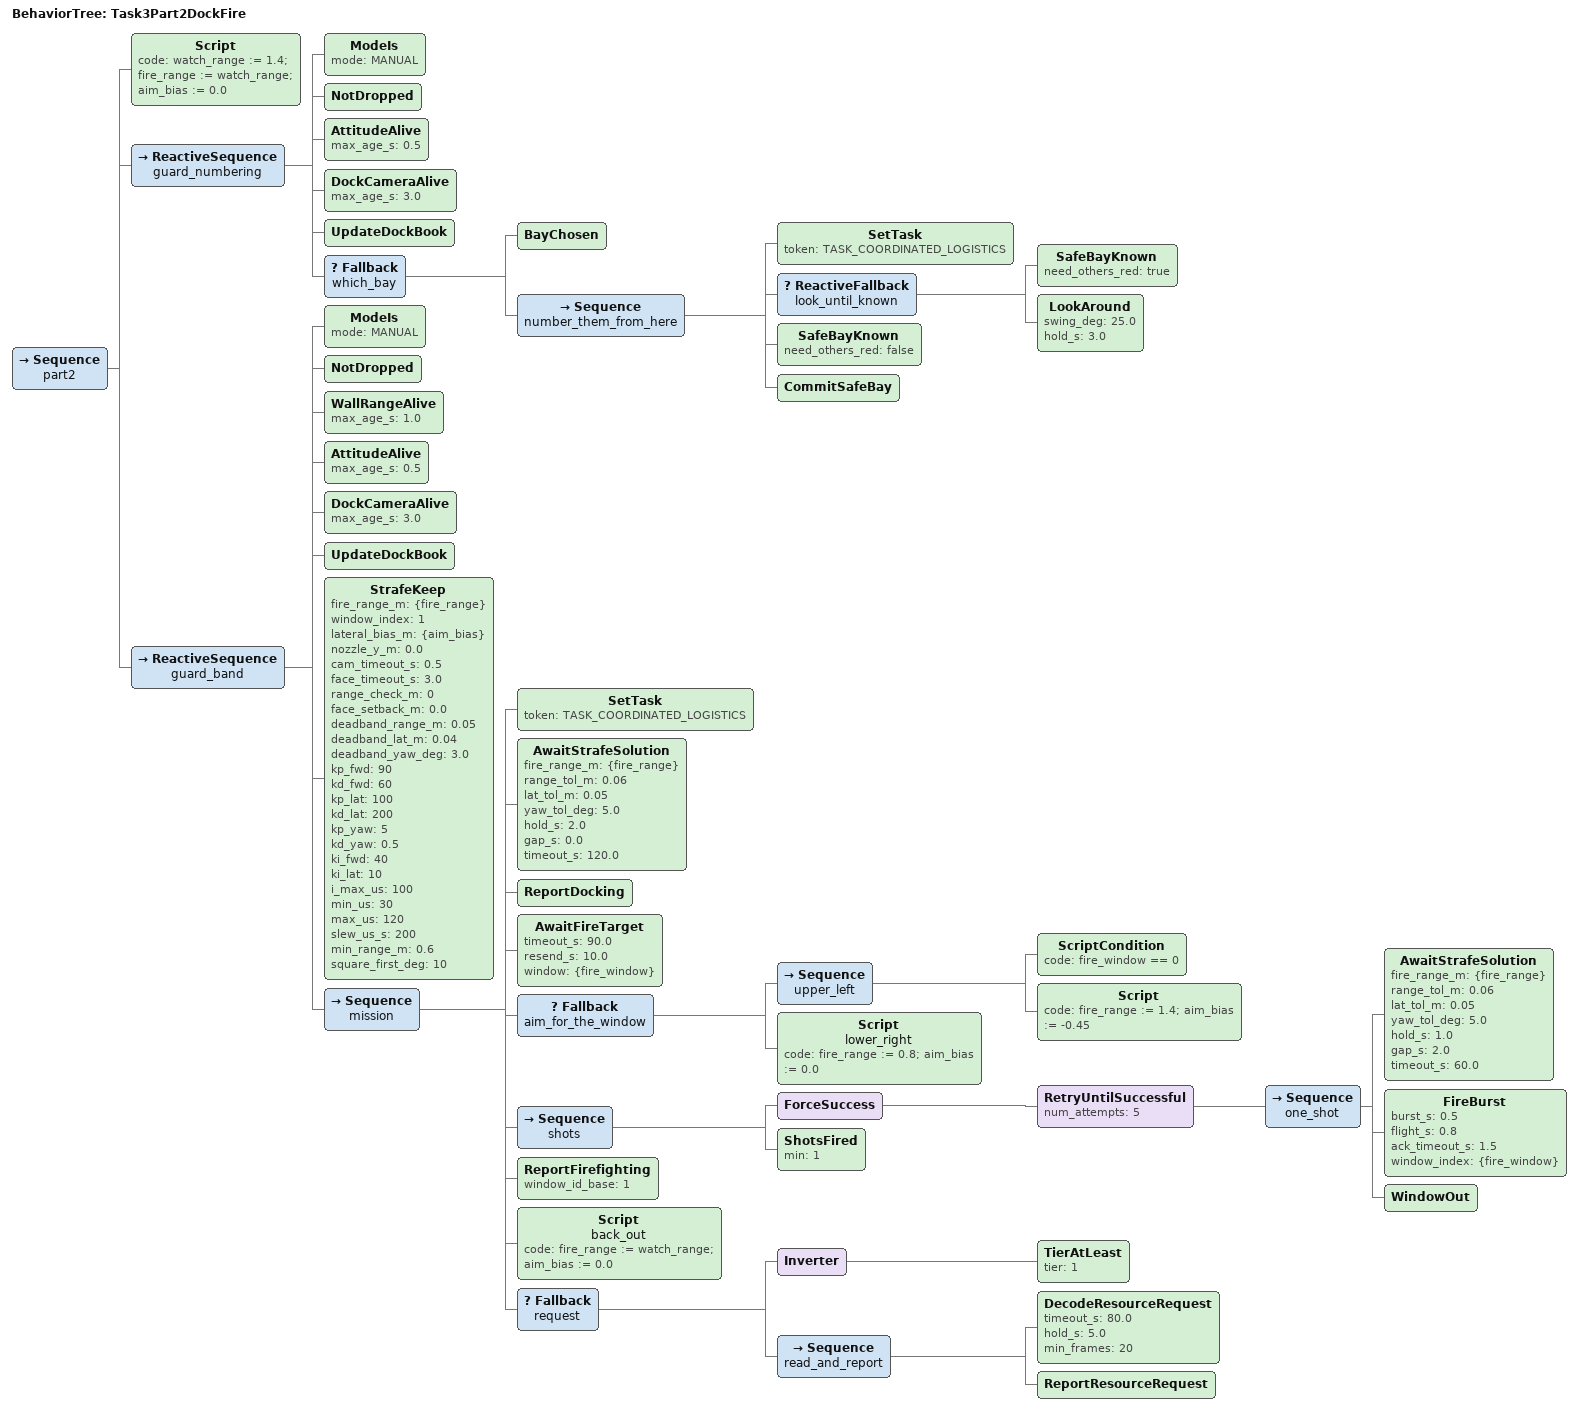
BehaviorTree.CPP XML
<?xml version="1.0"?>
<root BTCPP_format="4" main_tree_to_execute="Task3Part2DockFire">
  <BehaviorTree ID="Task3Part2DockFire">
    <Sequence name="part2">

      <!-- Dock at the watch range on the lower-right window's line. -->
      <Script code="watch_range := 1.4; fire_range := watch_range; aim_bias := 0.0"/>

      <ReactiveSequence name="guard_numbering">
        <ModeIs mode="MANUAL"/>
        <NotDropped/>
        <AttitudeAlive max_age_s="0.5"/>
        <DockCameraAlive max_age_s="3.0"/>
        <UpdateDockBook/>
        <Fallback name="which_bay">
          <BayChosen/>
          <Sequence name="number_them_from_here">
            <SetTask token="TASK_COORDINATED_LOGISTICS"/>
            <ReactiveFallback name="look_until_known">
              <SafeBayKnown need_others_red="true"/>
              <LookAround swing_deg="25.0" hold_s="3.0"/>
            </ReactiveFallback>
            <SafeBayKnown need_others_red="false"/>
            <CommitSafeBay/>
          </Sequence>
        </Fallback>
      </ReactiveSequence>

      <ReactiveSequence name="guard_band">

        <ModeIs mode="MANUAL"/>
        <NotDropped/>
        <WallRangeAlive max_age_s="1.0"/>
        <AttitudeAlive max_age_s="0.5"/>
        <DockCameraAlive max_age_s="3.0"/>
        <UpdateDockBook/>

        <StrafeKeep fire_range_m="{fire_range}" window_index="1"
                    lateral_bias_m="{aim_bias}" nozzle_y_m="0.0"
                    cam_timeout_s="0.5" face_timeout_s="3.0"
                    range_check_m="0" face_setback_m="0.0"
                    deadband_range_m="0.05" deadband_lat_m="0.04" deadband_yaw_deg="3.0"
                    kp_fwd="90" kd_fwd="60" kp_lat="100" kd_lat="200" kp_yaw="5" kd_yaw="0.5"
                    ki_fwd="40" ki_lat="10" i_max_us="100"
                    min_us="30" max_us="120" slew_us_s="200"
                    min_range_m="0.6" square_first_deg="10"/>

        <Sequence name="mission">

          <SetTask token="TASK_COORDINATED_LOGISTICS"/>

          <!-- 2. DOCK: at the watch range, square, on the line, still for 2 s. -->
          <AwaitStrafeSolution fire_range_m="{fire_range}" range_tol_m="0.06" lat_tol_m="0.05"
                               yaw_tol_deg="5.0" hold_s="2.0" gap_s="0.0" timeout_s="120.0"/>
          <ReportDocking/>

          <!-- 3. THE FIRE: which window (watched from here), then its firing
               range and aim. -->
          <AwaitFireTarget timeout_s="90.0" resend_s="10.0" window="{fire_window}"/>
          <Fallback name="aim_for_the_window">
            <Sequence name="upper_left">
              <ScriptCondition code="fire_window == 0"/>
              <Script code="fire_range := 1.4; aim_bias := -0.45"/>
            </Sequence>
            <Script name="lower_right" code="fire_range := 0.8; aim_bias := 0.0"/>
          </Fallback>

          <Sequence name="shots">
            <ForceSuccess>
              <RetryUntilSuccessful num_attempts="5">
                <Sequence name="one_shot">
                  <AwaitStrafeSolution fire_range_m="{fire_range}" range_tol_m="0.06" lat_tol_m="0.05"
                                       yaw_tol_deg="5.0" hold_s="1.0" gap_s="2.0" timeout_s="60.0"/>
                  <FireBurst burst_s="0.5" flight_s="0.8" ack_timeout_s="1.5"
                             window_index="{fire_window}"/>
                  <!-- FAILURE until the window reads GREEN: retry = line up
                       again, wait, fire again -->
                  <WindowOut/>
                </Sequence>
              </RetryUntilSuccessful>
            </ForceSuccess>
            <!-- no burst at all in five tries is a failure, not a quiet success -->
            <ShotsFired min="1"/>
          </Sequence>
          <!-- Reports the window shot at. After five shots without GREEN it
               still reports: the window is right even if the fire is not out. -->
          <ReportFirefighting window_id_base="1"/>

          <!-- 4. Back to where the code can be read; the request, Advanced
               and Disruptive only. -->
          <Script name="back_out" code="fire_range := watch_range; aim_bias := 0.0"/>
          <Fallback name="request">
            <Inverter>
              <TierAtLeast tier="1"/>
            </Inverter>
            <Sequence name="read_and_report">
              <DecodeResourceRequest timeout_s="80.0" hold_s="5.0" min_frames="20"/>
              <ReportResourceRequest/>
            </Sequence>
          </Fallback>

        </Sequence>
      </ReactiveSequence>
    </Sequence>
  </BehaviorTree>
</root>
